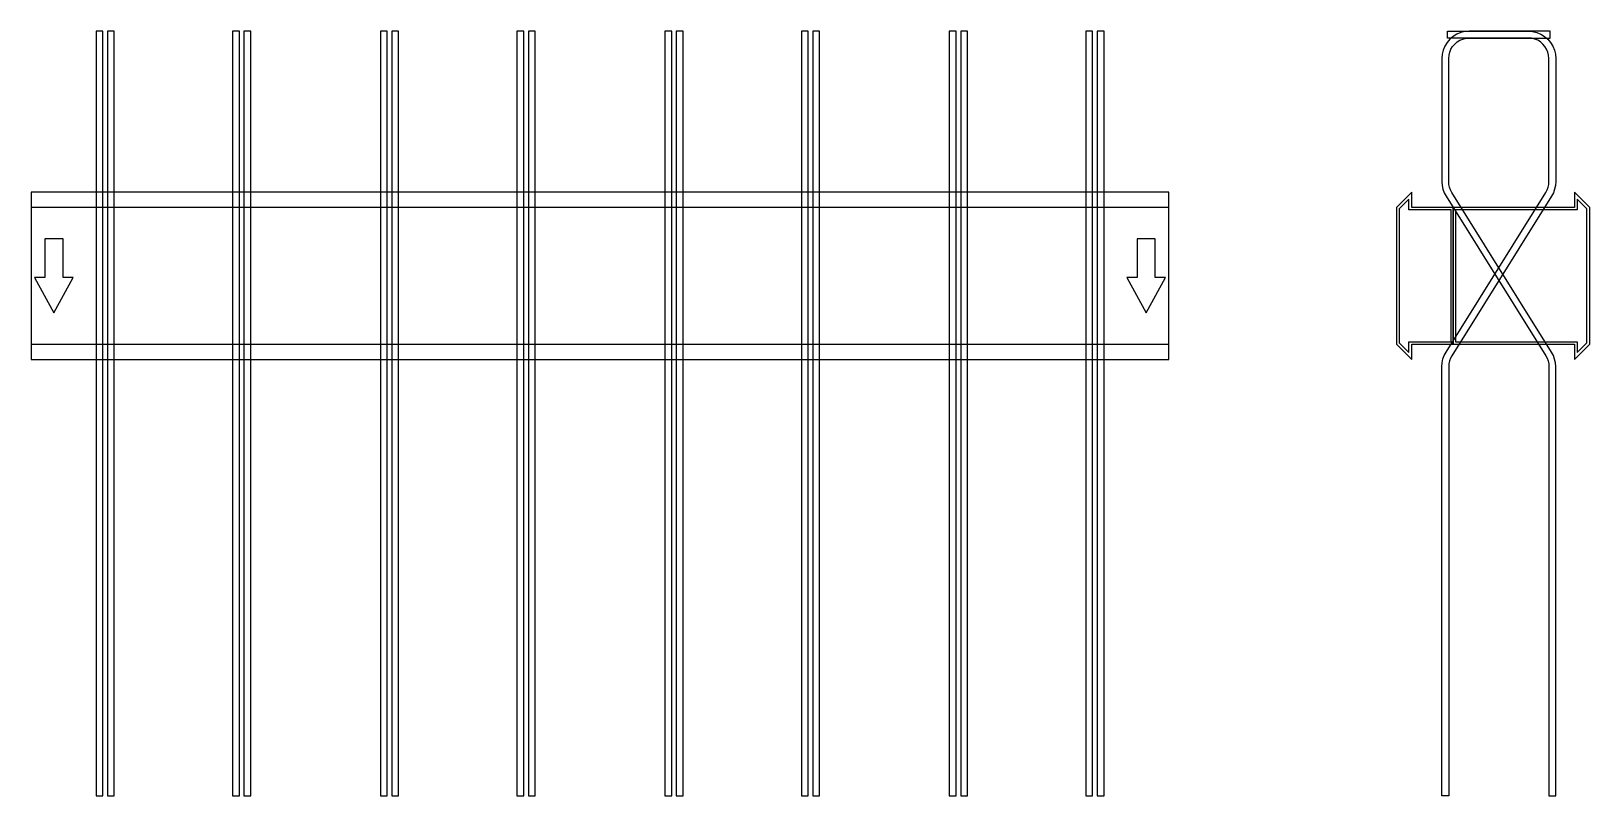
# Model space of a CAD drawing. Extents: x 0 to 1370, y -457 to 215.
import ezdxf

# ---------------------------------------------------------------- set-up
doc = ezdxf.new("R2010")
doc.units = 0
doc.layers.add('Halfen', color=7, linetype='CONTINUOUS')

msp = doc.modelspace()

# ---------------------------------------------------------------- linework, layer by layer
at = {"layer": 'Halfen', "color": 7}
for points in [[(63, -456.927), (63, 214.971), (57, 214.971), (57, -456.927)], [(73, -456.927), (73, 214.971), (67, 214.971), (67, -456.927)], [(183, -456.927), (183, 214.971), (177, 214.971), (177, -456.927)], [(193, -456.927), (193, 214.971), (187, 214.971), (187, -456.927)], [(313, -456.927), (313, 214.971), (307, 214.971), (307, -456.927)], [(323, -456.927), (323, 214.971), (317, 214.971), (317, -456.927)], [(433, -456.927), (433, 214.971), (427, 214.971), (427, -456.927)], [(443, -456.927), (443, 214.971), (437, 214.971), (437, -456.927)], [(563, -456.927), (563, 214.971), (557, 214.971), (557, -456.927)], [(573, -456.927), (573, 214.971), (567, 214.971), (567, -456.927)], [(683, -456.927), (683, 214.971), (677, 214.971), (677, -456.927)], [(693, -456.927), (693, 214.971), (687, 214.971), (687, -456.927)], [(813, -456.927), (813, 214.971), (807, 214.971), (807, -456.927)], [(823, -456.927), (823, 214.971), (817, 214.971), (817, -456.927)], [(933, -456.927), (933, 214.971), (927, 214.971), (927, -456.927)], [(943, -456.927), (943, 214.971), (937, 214.971), (937, -456.927)], [(1240, -456.898), (1240, -79.686), (1240.234, -76.346), (1240.93, -73.071), (1242.075, -69.925), (1243.647, -66.968), (1331.265, 73.25), (1332.444, 75.467), (1333.303, 77.827), (1333.825, 80.283), (1334, 82.788), (1334, 191), (1333.778, 193.816), (1333.119, 196.562), (1332.038, 199.172), (1330.562, 201.58), (1328.728, 203.728), (1326.58, 205.562), (1324.172, 207.038), (1321.562, 208.119), (1318.816, 208.778), (1316, 209), (1245, 209), (1245, 215), (1316, 215), (1319.754, 214.705), (1323.416, 213.825), (1326.896, 212.384), (1330.107, 210.416), (1332.971, 207.971), (1335.416, 205.107), (1337.384, 201.896), (1338.825, 198.416), (1339.705, 194.754), (1340, 191), (1340, 82.788), (1339.766, 79.448), (1339.07, 76.173), (1337.925, 73.027), (1336.353, 70.07), (1248.735, -70.148), (1247.556, -72.365), (1246.697, -74.725), (1246.175, -77.181), (1246, -79.686), (1246, -456.898)], [(1340, -456.927), (1340, -79.715), (1339.766, -76.375), (1339.07, -73.1), (1337.925, -69.953), (1336.353, -66.997), (1248.735, 73.221), (1247.556, 75.438), (1246.697, 77.798), (1246.175, 80.255), (1246, 82.76), (1246, 190.971), (1246.222, 193.787), (1246.881, 196.534), (1247.962, 199.143), (1249.438, 201.551), (1251.272, 203.699), (1253.42, 205.534), (1255.828, 207.009), (1258.438, 208.09), (1261.184, 208.75), (1264, 208.971), (1335, 208.971), (1335, 214.971), (1264, 214.971), (1260.246, 214.676), (1256.584, 213.797), (1253.104, 212.355), (1249.893, 210.388), (1247.029, 207.942), (1244.584, 205.078), (1242.616, 201.867), (1241.175, 198.388), (1240.295, 194.726), (1240, 190.971), (1240, 82.76), (1240.234, 79.419), (1240.93, 76.144), (1242.075, 72.998), (1243.647, 70.042), (1331.265, -70.177), (1332.444, -72.394), (1333.303, -74.754), (1333.825, -77.21), (1334, -79.715), (1334, -456.927)], [(0, -73.5), (1000, -73.5), (1000, 73.5), (0, 73.5)], [(1250, -60), (1250, 60), (1213.5, 60), (1213.5, 73.5), (1200, 60), (1200, -60), (1213.5, -73.5), (1213.5, -60)], [(1370, -60), (1370, 60), (1356.5, 73.5), (1356.5, 60), (1250, 60), (1250, -60), (1356.5, -60), (1356.5, -73.5)], [(0, -60), (1000, -60), (1000, 60), (0, 60)], [(1248, -58), (1248, 58), (1211, 58), (1211, 67.25), (1202.5, 58.75), (1202.5, -58.75), (1211, -67.25), (1211, -58)], [(1367.5, -58.75), (1367.5, 58.75), (1359, 67.25), (1359, 58), (1252, 58), (1252, -58), (1359, -58), (1359, -67.25)], [(20, -32.5), (37, -1.5), (28, -1.5), (28, 32.5), (12, 32.5), (12, -1.5), (3, -1.5)], [(980, -32.5), (997, -1.5), (988, -1.5), (988, 32.5), (972, 32.5), (972, -1.5), (963, -1.5)]]:
    msp.add_lwpolyline(points, close=True, dxfattribs=at)

doc.saveas('drawing.dxf')
